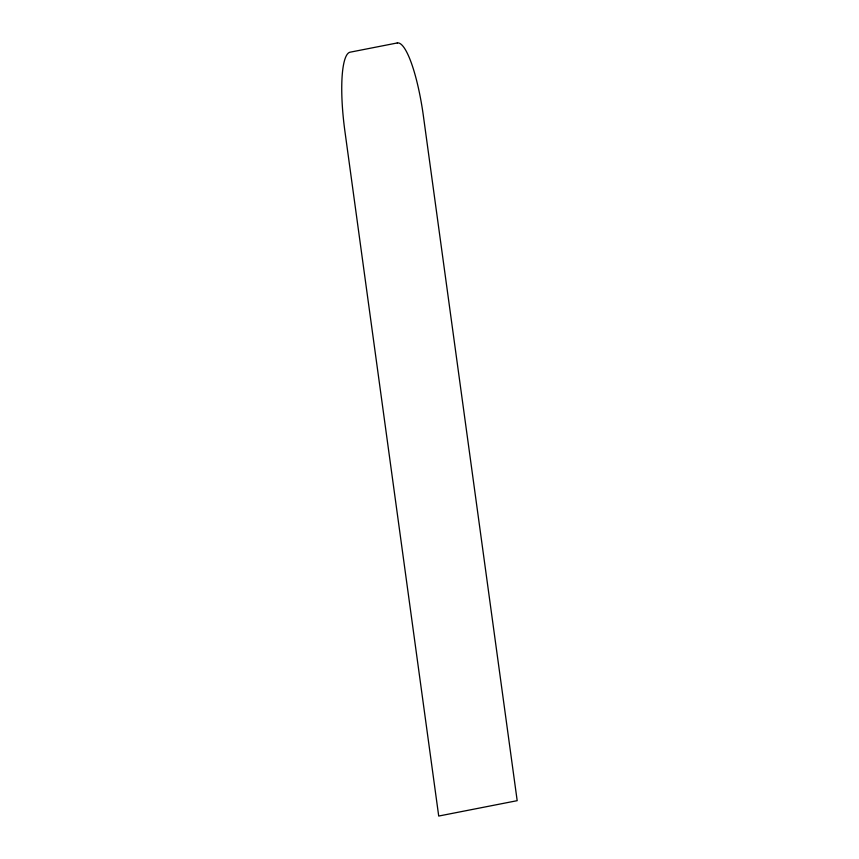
<?xml version="1.0" encoding="UTF-8"?>
<svg xmlns="http://www.w3.org/2000/svg" width="859" height="859" viewBox="0 0 859 859"><rect width="100%" height="100%" fill="white"/><g stroke="black" fill="none" stroke-linecap="round" stroke-linejoin="round"><path stroke-width="1.29" d="M397.277 42.95L350.193 52.174A76.795 15.967 82.3 0 0 344.921 131.33L438.713 816.05L517.182 800.674L423.39 115.954A76.795 15.967 82.3 0 0 397.277 42.95"/></g></svg>
